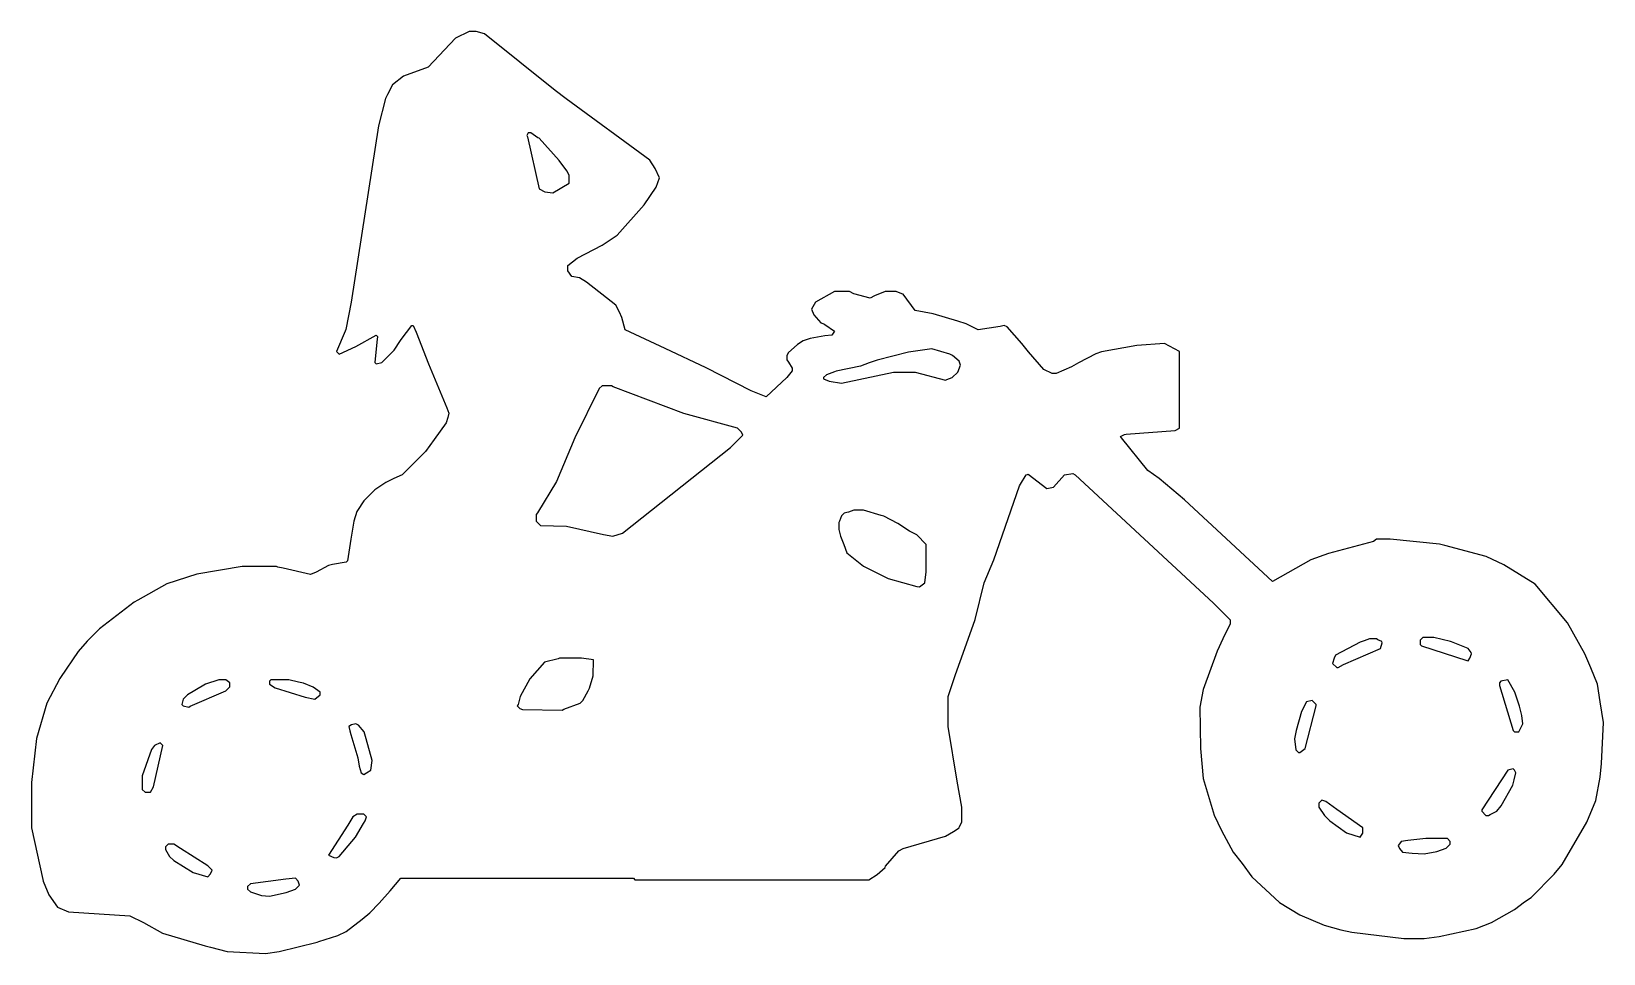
# Model space of a CAD drawing. Extents: x 28 to 1177, y 126 to 800.
import ezdxf

# ---------------------------------------------------------------- set-up
doc = ezdxf.new("R2010")
doc.units = 0
doc.layers.get('0').update_dxf_attribs({"linetype": 'CONTINUOUS'})

msp = doc.modelspace()

# ---------------------------------------------------------------- linework, layer by layer
at = {"color": 7, "linetype": 'CONTINUOUS'}
for points in [[(199, 126), (208.955446, 127.445545), (236.911765, 134.352941), (238.1, 134.7), (251.9, 139.2), (257.9, 142.2), (269.795082, 151.245902), (275.204918, 155.754098), (282.248276, 162.77931), (290.247059, 171.788235), (298, 181), (468, 181), (469, 180), (640, 180), (646.18, 183.76), (652, 189), (652.245902, 189.795082), (662, 201), (665.153846, 202.769231), (696.1, 211.8), (701.846154, 215.230769), (706, 218), (706.2, 218.9), (708, 222), (708, 233), (704.594595, 251.932432), (698, 292), (698, 314), (703.3, 329.9), (710.2, 348.9), (717.647059, 370.088235), (724.352941, 396.911765), (731.3, 413.9), (737.7, 432.1), (750.2, 467.9), (750.8, 469.1), (755, 476), (755.9, 476.2), (756.554455, 476.455446), (770, 466), (775, 467), (783, 476), (789, 477), (790.9, 475.8), (892, 382), (904, 370), (904, 367), (898.7, 356.1), (894.7, 347.1), (884.384615, 318.923077), (882, 306), (882.538071, 275.967005), (884.439024, 254.04878), (892.3, 227.1), (897.8, 215.9), (906.24, 200.18), (912.756098, 191.804878), (920, 182), (940.223757, 163.248619), (955.1, 154.2), (972.9, 146.7), (985.076923, 143.384615), (992.911765, 141.647059), (1031, 137), (1046, 137), (1056.959016, 138.45082), (1083.911765, 144.352941), (1095.1, 148.8), (1111.82, 158.24), (1119.18, 163.76), (1124, 167), (1141, 184), (1146.752941, 191.211765), (1164.8, 222.1), (1171.352941, 237.911765), (1174.54918, 255.040984), (1175.45082, 264.959016), (1177, 295), (1174.58, 309.94), (1172.615385, 322.923077), (1167.8, 334.9), (1163.2, 345.1), (1150.756098, 367.804878), (1127, 396), (1104.1, 410.2), (1091.1, 416.3), (1061.088235, 424.352941), (1057.088235, 425.352941), (1021, 429), (1011, 429), (1008.846154, 427.230769), (975.9, 418.3), (963.1, 413.7), (935, 398), (870.768493, 457.750685), (852.18, 473.24), (844, 479), (824.8, 502.9), (824, 504), (826.9, 505.3), (828.044554, 505.554455), (863.9, 508.2), (867, 510), (867, 566), (856, 572), (835.932432, 570.405405), (810.1, 565.7), (805.9, 564.3), (793.153846, 557.769231), (788.1, 554.8), (777, 550), (774, 550), (768, 553), (756.754098, 565.795082), (751.754098, 571.795082), (741, 584), (739, 585), (735.923077, 584.384615), (720, 582), (711.1, 586.2), (705.1, 588.3), (686.923077, 593.615385), (674, 596), (665, 608), (664.1, 608.2), (660, 610), (652, 610), (644.1, 606.7), (641, 605), (629.1, 608.2), (626, 610), (615, 610), (601, 602), (598, 597), (599.8, 592.9), (605, 587), (607.1, 586.2), (607.846154, 585.769231), (615, 581), (613, 578), (607.932432, 577.405405), (597.067568, 575.594595), (592.1, 573.8), (587.846154, 571.230769), (581, 565), (580, 563), (580, 560), (581.230769, 558.153846), (584, 554), (584, 552), (580, 547), (565, 533), (554.1, 537.3), (521.1, 554.2), (491.1, 568.2), (462, 582), (459.594595, 590.932432), (457.8, 594.9), (455, 600), (448.18, 605.24), (433.788235, 616.752941), (428.586207, 619.965517), (423, 621), (420, 625), (420, 629), (426.9, 634.2), (445.1, 643.8), (456, 651), (475.752941, 673.211765), (484.7, 686.1), (487, 693), (483.8, 699.9), (480, 706), (418.846154, 750.769231), (410.82, 756.76), (359.1, 798.2), (353, 800), (348, 800), (338, 795), (318, 774), (299.9, 767.2), (292, 761), (288.2, 753.9), (286.8, 751.1), (281.615385, 731.076923), (261.58, 602.06), (257.8, 582.1), (257.2, 580.9), (251, 566), (253, 564), (265.1, 569.8), (280, 578), (281, 577), (280.445545, 572.955446), (279, 558), (280, 557), (284, 558), (293, 567), (297.769231, 574.153846), (298.230769, 574.846154), (306, 585), (307, 585), (309.3, 580.1), (318.3, 557.1), (331.647059, 524.911765), (333, 521), (332.352941, 517.911765), (331.2, 513.9), (322.243902, 501.804878), (316, 493), (299, 476), (292.9, 473.2), (286.9, 470.2), (279, 465), (271, 457), (266.2, 449.9), (265.8, 449.1), (263.615385, 442.076923), (261.42, 428.94), (259, 413), (258, 412), (247.911765, 410.352941), (245.088235, 409.647059), (236.1, 404.8), (232, 403), (211.923077, 407.615385), (208.076923, 408.384615), (207, 409), (182, 409), (148.9, 403.3), (126.9, 396.2), (105.846154, 384.230769), (103.1, 382.8), (87.195122, 370.756098), (77.804878, 363.243902), (68.752212, 354.216814), (62.247788, 346.783186), (49.230769, 327.846154), (48.8, 327.1), (39.3, 308.9), (31.647059, 283.088235), (28, 251), (28, 218), (36.352941, 180.088235), (36.647059, 178.911765), (40.8, 168.9), (47, 160), (55.076923, 156.384615), (99.959016, 153.54918), (109.9, 148.8), (123.9, 140.8), (154.911765, 131.647059), (158.911765, 130.647059), (171.040984, 127.45082), (199, 126)], [(409, 682), (421, 689), (421, 695), (419.2, 698.1), (413.751381, 705.776243), (399, 722), (398.18, 722.24), (393, 726), (391, 726), (390, 724), (390.647059, 722.911765), (399, 685), (403.176471, 682.705882), (409, 682)], [(620, 543), (658, 551), (674, 551), (696, 545), (697.1, 545.7), (701, 547), (705, 551), (707, 556), (706, 559), (701.1, 563.2), (699.1, 564.2), (686, 568), (669.067568, 565.594595), (646.1, 559.7), (640.153846, 557.769231), (633.932432, 555.405405), (616.1, 551.8), (614.9, 551.3), (609, 549), (607, 547), (607, 546), (611.076923, 544.384615), (620, 543)], [(453, 431), (459.9, 433.3), (539, 496), (548, 505), (547, 507), (544, 510), (504.9, 520.7), (453.1, 540.2), (452, 541), (445, 541), (443, 539), (425.2, 502.9), (411.8, 471.1), (397.8, 448.1), (397, 447), (397, 442), (400, 439), (419.06, 438.42), (446.088235, 432.352941), (453, 431)], [(677, 394), (681, 397), (682, 405), (682, 425), (675, 432), (669.846154, 434.769231), (661.153846, 440.230769), (650.9, 445.7), (649.1, 446.3), (636, 450), (629, 450), (625.088235, 448.647059), (623.9, 448.3), (622, 448), (620, 446), (619.3, 443.9), (618.7, 442.1), (618, 441), (618, 436), (619.384615, 431.076923), (621.7, 424.9), (624, 419), (636.18, 409.24), (652.1, 401.2), (654.1, 400.2), (675.1, 394.3), (677, 394)], [(1078, 340), (1079.2, 341.9), (1080.5, 345), (1080.2, 346.1), (1078, 349), (1065.9, 353.8), (1065.1, 354.2), (1053, 357), (1045, 357), (1043, 355), (1043, 352), (1044, 351), (1077.1, 340.2), (1078, 340)], [(983, 335), (986.9, 337.2), (1014, 349), (1015.2, 353.1), (1015, 354), (1012.1, 355.3), (1011, 356), (1006, 356), (1002.088235, 354.647059), (999.1, 353.7), (981, 344), (980.2, 341.9), (979, 338), (982, 335), (983, 335)], [(416, 304), (417.088235, 304.647059), (429, 309), (431, 311), (434.8, 318.1), (435.8, 320.1), (438.544828, 329.037931), (438.75, 340.75), (430, 342), (414, 342), (412.946154, 341.430769), (403, 339), (392.245902, 326.795082), (385.3, 313.9), (383.647059, 308.088235), (383, 307), (385, 305), (387.016093, 304.482797), (416, 304)], [(143, 306), (144.1, 306.8), (170, 318), (173, 321), (173, 324), (170, 326), (165, 326), (155.1, 322.8), (153.9, 322.2), (142, 315), (139, 312), (138.3, 309.9), (138, 308), (139, 307), (143, 306)], [(235, 312), (239, 315), (239, 317), (233.846154, 320.769231), (226.923077, 323.615385), (223.076923, 324.384615), (216, 326), (203, 326), (202, 325), (202, 323), (206.153846, 320.230769), (228.088235, 313.352941), (235, 312)], [(1115, 288), (1118, 294), (1117.352941, 300.088235), (1115.647059, 306.911765), (1112.2, 317.1), (1107, 326), (1102, 325), (1101, 324), (1101, 322), (1111, 289), (1112, 288), (1115, 288)], [(955, 273), (959, 276), (967, 307), (967, 308), (964, 311), (960, 310), (956.3, 302.9), (952.405405, 288.932432), (951, 283), (952, 275), (954, 273), (955, 273)], [(271, 257), (272.9, 258.2), (276, 260), (277, 267), (272.7, 282.9), (271.2, 288.1), (267, 293), (265, 294), (261.9, 293.2), (260, 292), (260.647059, 288.911765), (261.352941, 286.088235), (266.58, 268.94), (267.42, 263.06), (269, 258), (271, 257)], [(115, 244), (117.3, 247.9), (124, 278), (122, 280), (118, 278), (115.8, 275.1), (109, 256), (109, 246), (111, 244), (115, 244)], [(1093, 227), (1094.1, 227.7), (1099, 230), (1102.2, 233.9), (1110.647059, 249.088235), (1111.647059, 253.088235), (1113, 258), (1112, 260), (1111, 261), (1107, 260), (1088, 231), (1088, 230), (1091, 227), (1093, 227)], [(999, 211), (1001, 214), (1001, 218), (982.18, 231.24), (974.1, 237.2), (971, 238), (969, 236), (969, 233), (973, 227), (977, 223), (989.1, 214.3), (999, 211)], [(251, 196), (253, 197), (262.24, 207.82), (264.76, 211.18), (270.8, 221.1), (271.8, 223.1), (273, 226), (271, 228), (266, 228), (263, 226), (259.230769, 219.846154), (245, 198), (249.1, 196.3), (251, 196)], [(1046, 199), (1055.088235, 200.647059), (1062, 203), (1065, 206), (1065, 208), (1063, 210), (1047, 210), (1034.035294, 208.541176), (1029, 208), (1027.8, 206.1), (1027, 205), (1027.8, 202.9), (1030, 200), (1037.044554, 199.445545), (1046, 199)], [(157, 182), (158.769231, 184.153846), (160, 187), (157, 190), (136.9, 202.8), (132, 206), (128, 206), (126, 204), (126, 202), (129, 197), (132, 194), (146.1, 185.3), (157, 182)], [(202, 168), (214.1, 170.7), (221, 173), (224, 176), (223, 179), (221, 181), (213.946154, 180.430769), (188, 177), (186, 175), (186, 173), (188, 171), (196.06, 168.42), (202, 168)]]:
    msp.add_lwpolyline(points, dxfattribs=at)

doc.saveas('drawing.dxf')
